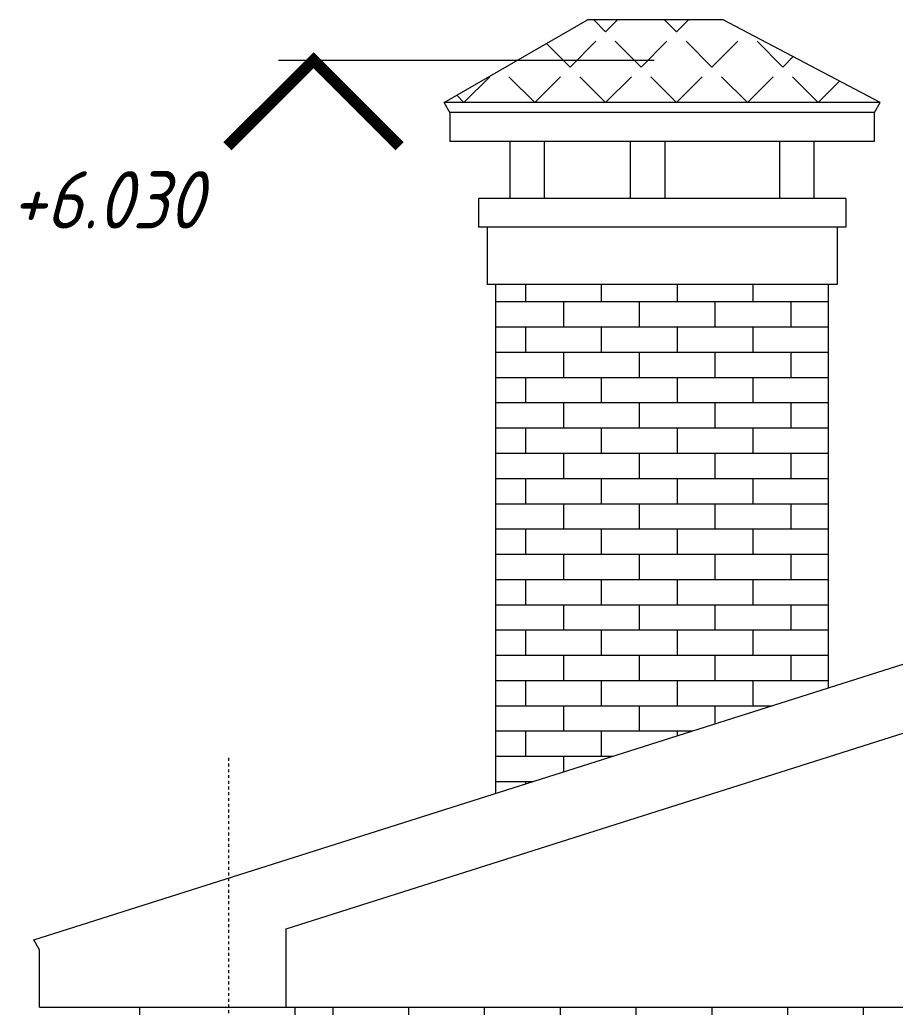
# Model space of a CAD drawing. Header units: millimetres. Extents: x 54 to 1314, y 20 to 614.
# Drawn here: x 275.42 to 305.93, y 182.12 to 216.55 of the extents above; entities that cross this region are included whole.
import ezdxf

# ---------------------------------------------------------------- set-up
doc = ezdxf.new("R2010")
doc.units = ezdxf.units.MM
doc.linetypes.add('CENTER2', pattern=[1.125, 0.75, -0.125, 0.125, -0.125])
for name, color, linetype, lineweight in [('A_ФАСАД', 30, 'Continuous', 15), ('А_ВЫСОТН.ОТМЕТКИ', 161, 'Continuous', 20), ('А_КИРПИЧ ОБЛИЦ.', 250, 'Continuous', 30), ('А_ПЕРВЫЙ ПЛАН', 102, 'Continuous', 15), ('А_ШТУКАТУРКА ФАСАД', 7, 'Continuous', 15), ('ОСИ', 40, 'CENTER2', 18), ('ШТРИХОВКА', 93, 'Continuous', 9)]:
    doc.layers.add(name, color=color, linetype=linetype, lineweight=lineweight)
doc.styles.add('ROMANS', font='romans.shx', dxfattribs={"width": 0.8, "oblique": 15})

msp = doc.modelspace()

# ---------------------------------------------------------------- hatches: boundary and pattern name
at = {"layer": 'А_КИРПИЧ ОБЛИЦ.', "lineweight": 9}
h = msp.add_hatch(dxfattribs=at)
h.set_pattern_fill('AR-BRSTD', color=41, scale=0.013, style=0)
h.set_pattern_definition([(0, (-734.5268, 190.871), (0, 0.8806434), []), (90, (-734.5268, 190.871), (-1.3208, 0.8806434), [0.8806434, -0.8806434])])
h.paths.add_polyline_path([(303.609, 193.259), (292.009, 189.576), (292.009, 207.32), (303.609, 207.32)])
h = msp.add_hatch(dxfattribs=at)
h.set_pattern_fill('AR-BRSTD', color=41, scale=0.013, style=0)
h.set_pattern_definition([(0, (299035.44815, -46894.06874), (0, 0.8806434), []), (90, (299035.4482, -46894.0687), (-1.3208, 0.8806434), [0.8806434, -0.8806434])])
h.paths.add_polyline_path([(308.009, 182.12), (285.009, 182.12), (285.009, 181.12), (284.709, 181.12), (284.709, 179.12), (284.409, 179.12), (284.409, 168.22), (280.409, 168.22), (280.409, 167.22), (284.409, 167.22), (284.409, 156.32), (284.709, 156.32), (284.709, 154.82), (308.009, 154.82)])
at = {"layer": 'ШТРИХОВКА', "lineweight": 5, "ltscale": 100}
h = msp.add_hatch(dxfattribs=at)
h.set_pattern_fill('ANGLE', color=30, scale=0.25, angle=45, style=0)
h.set_pattern_definition([(45, (-743.8512, 213.665), (-1.2347852, 1.2347852), [1.27, -0.47625]), (135, (-743.8512, 213.665), (-1.2347852, -1.2347852), [1.27, -0.47625])])
h.paths.add_polyline_path([(295.209, 216.551), (299.937, 216.551), (305.408, 213.665), (290.21, 213.665)])

# ---------------------------------------------------------------- linework, layer by layer
at = {"layer": 'A_ФАСАД'}
for p, q in [((292.009, 189.576), (292.009, 207.32)), ((303.609, 193.259), (303.609, 207.32))]:
    msp.add_line(p, q, dxfattribs=at)
at = {"layer": 'А_ВЫСОТН.ОТМЕТКИ'}
msp.add_line((284.435, 215.14), (297.531, 215.14), dxfattribs=at)
msp.add_lwpolyline([(272.799, 208.711, 0, 0, 0), (285.661, 208.711, 0, 0, 0), (285.661, 215.14, 0.4, 0.4, 0), (288.661, 212.14, 0.4, 0.4, 0), (285.661, 215.14, 0.4, 0.4, 0), (282.661, 212.14, 0.4, 0.4, 0)], format="xyseb", dxfattribs=at)
at = {"layer": 'А_КИРПИЧ ОБЛИЦ.', "lineweight": 15}
for p, q in [((292.509, 210.32), (292.509, 212.32)), ((293.709, 210.32), (293.709, 212.32)), ((296.709, 210.32), (296.709, 212.32)), ((297.909, 210.32), (297.909, 212.32)), ((301.909, 210.32), (301.909, 212.32)), ((303.109, 210.32), (303.109, 212.32))]:
    msp.add_line(p, q, dxfattribs=at)
at = {"layer": 'А_ПЕРВЫЙ ПЛАН', "ltscale": 100}
for p, q in [((290.21, 213.665), (295.209, 216.551)), ((299.937, 216.551), (295.209, 216.551)), ((305.408, 213.665), (299.937, 216.551)), ((305.408, 213.665), (290.21, 213.665)), ((290.409, 213.32), (290.21, 213.665)), ((305.209, 213.32), (305.408, 213.665))]:
    msp.add_line(p, q, dxfattribs=at)
at = {"layer": 'А_ШТУКАТУРКА ФАСАД', "color": 7}
for p, q in [((304.209, 210.32), (291.409, 210.32)), ((291.409, 210.32), (291.409, 209.32)), ((304.209, 210.32), (304.209, 209.32)), ((304.209, 209.32), (291.409, 209.32)), ((291.709, 209.32), (291.709, 207.32)), ((303.909, 209.32), (303.909, 207.32)), ((303.909, 207.32), (291.709, 207.32)), ((276.109, 182.12), (276.109, 184.12)), ((276.109, 182.12), (308.009, 182.12))]:
    msp.add_line(p, q, dxfattribs=at)
at = {"layer": 'А_ШТУКАТУРКА ФАСАД'}
for p, q in [((275.91, 184.465), (307.898, 194.62)), ((284.709, 184.85), (308.009, 192.247)), ((284.709, 182.12), (284.709, 184.85)), ((276.109, 184.12), (275.91, 184.465))]:
    msp.add_line(p, q, dxfattribs=at)
at = {"layer": 'А_ШТУКАТУРКА ФАСАД', "color": 7}
for points in [[(290.409, 212.32), (305.209, 212.32), (305.209, 213.32), (290.409, 213.32)], [(285.009, 181.12), (279.609, 181.12), (279.609, 182.12), (285.009, 182.12)]]:
    msp.add_lwpolyline(points, close=True, dxfattribs=at)
at = {"layer": 'ОСИ', "ltscale": 0.01}
msp.add_line((282.709, 134.514), (282.709, 190.848), dxfattribs=at)

# ---------------------------------------------------------------- texts
at = {"layer": 'А_ВЫСОТН.ОТМЕТКИ', "style": 'ROMANS', "oblique": 15, "width": 0.85}
msp.add_text('+6.030', height=2, dxfattribs=at).set_placement((275.113, 209.272))

doc.saveas('drawing.dxf')
